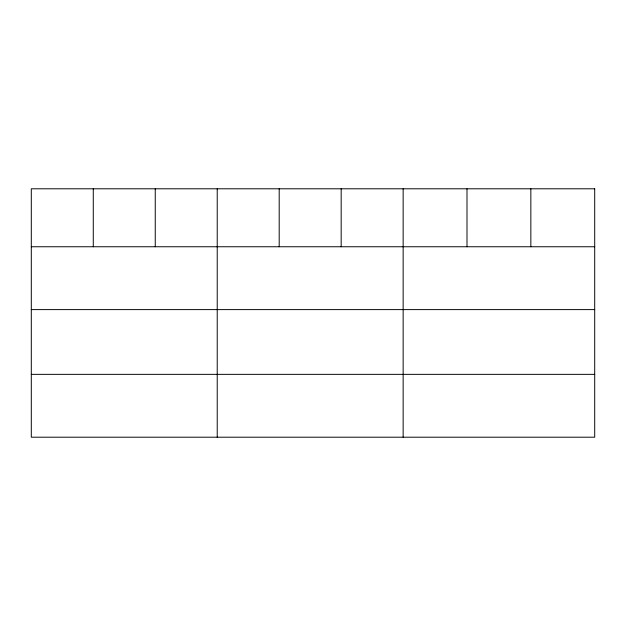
<?xml version="1.0" encoding="UTF-8"?>
<svg xmlns="http://www.w3.org/2000/svg" width="626" height="626" viewBox="0 0 626 626"><rect width="100%" height="100%" fill="white"/><g stroke="black" fill="none" stroke-linecap="round" stroke-linejoin="round"><path stroke-width="0.94" d="M31.3 246.754L594.7 246.754M31.3 309.604L594.7 309.604M31.3 374.356L594.7 374.356M530.848 188.794L530.848 246.754M466.996 188.794L466.996 246.754M403.144 188.794L403.144 437.206M341.17 188.794L341.17 246.754M279.196 188.794L279.196 246.754M217.222 188.794L217.222 437.206M155.248 188.794L155.248 246.754M93.274 188.794L93.274 246.754M594.7 188.794L31.3 188.794L31.3 437.206L594.7 437.206L594.7 188.794"/></g></svg>
